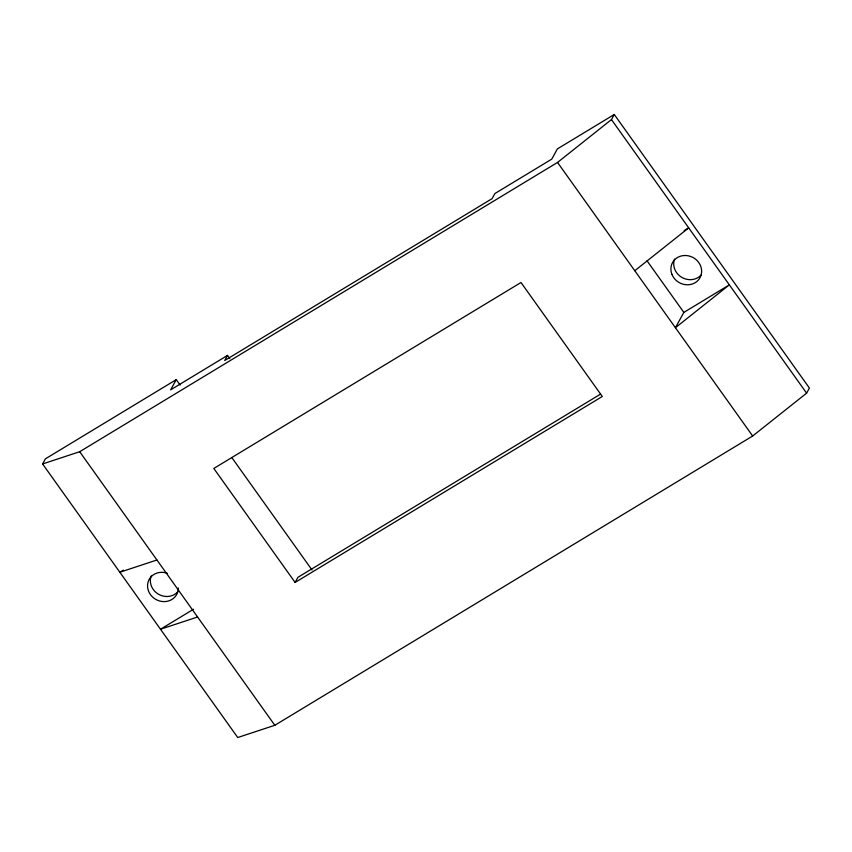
<?xml version="1.0" encoding="UTF-8"?>
<svg xmlns="http://www.w3.org/2000/svg" width="852" height="852" viewBox="0 0 852 852"><rect width="100%" height="100%" fill="white"/><g stroke="black" fill="none" stroke-linecap="round" stroke-linejoin="round"><path stroke-width="1.28" d="M229.816 358.639L227.516 355.412L224.715 360.513L492.073 198.654L494.884 193.553L551.766 159.122L557.378 148.908L614.271 114.477L809.4 388.043L806.599 393.155L752.667 436.011L274.823 725.286L237.729 737.523L42.6 463.957L45.401 458.845L176.247 379.641L180.102 385.051M176.247 379.641L170.634 389.854L227.516 355.412M295.112 582.438L602.3 396.478L520.987 282.491L213.809 468.451L295.112 582.438L297.912 577.337L600.553 394.125M42.6 463.957L79.694 451.709L557.538 162.434L611.459 119.578L614.271 114.477M683.847 312.407L675.423 327.722L729.355 284.856L683.847 312.407L647.03 260.797M634.772 270.723L688.704 227.867L684.145 230.626M123.252 570.18L119.844 572.246L156.928 559.998M193.489 609.265L160.495 629.234L197.589 616.997M611.459 119.578L806.599 393.155M557.538 162.434L752.667 436.011M231.776 457.503L311.992 569.956M79.694 451.709L274.823 725.286M177.599 592.012A15.687 14.324 28.8 0 1 158.163 594.025A15.687 14.324 28.8 0 1 151.219 575.931M700.962 275.185A15.687 14.324 28.8 0 1 681.515 277.198A15.687 14.324 28.8 0 1 674.571 259.104M178.302 587.944A15.687 14.324 28.8 0 1 161.507 601.406A15.687 14.324 28.8 0 1 147.822 583.045A15.687 14.324 28.8 0 1 167.407 573.321M671.866 274.216A15.687 14.324 28.8 0 0 698.15 280.287A15.687 14.324 28.8 0 0 688.799 255.919A15.687 14.324 28.8 0 0 671.866 274.216"/></g></svg>
